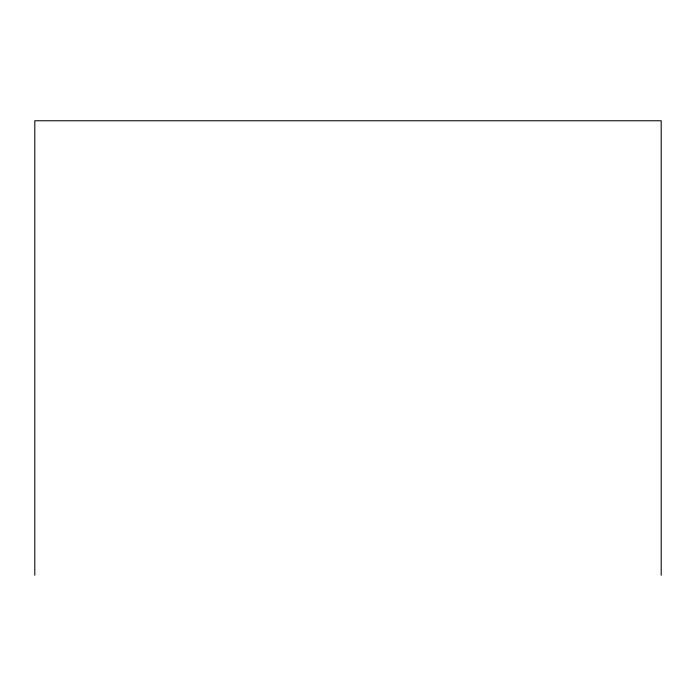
<?xml version="1.0" encoding="UTF-8"?>
<svg xmlns="http://www.w3.org/2000/svg" width="696" height="696" viewBox="0 0 696 696"><rect width="100%" height="100%" fill="white"/><g stroke="black" fill="none" stroke-linecap="round" stroke-linejoin="round"><path stroke-width="1.04" d="M661.2 575.235L661.2 120.765L34.8 120.765L34.8 575.235"/></g></svg>
